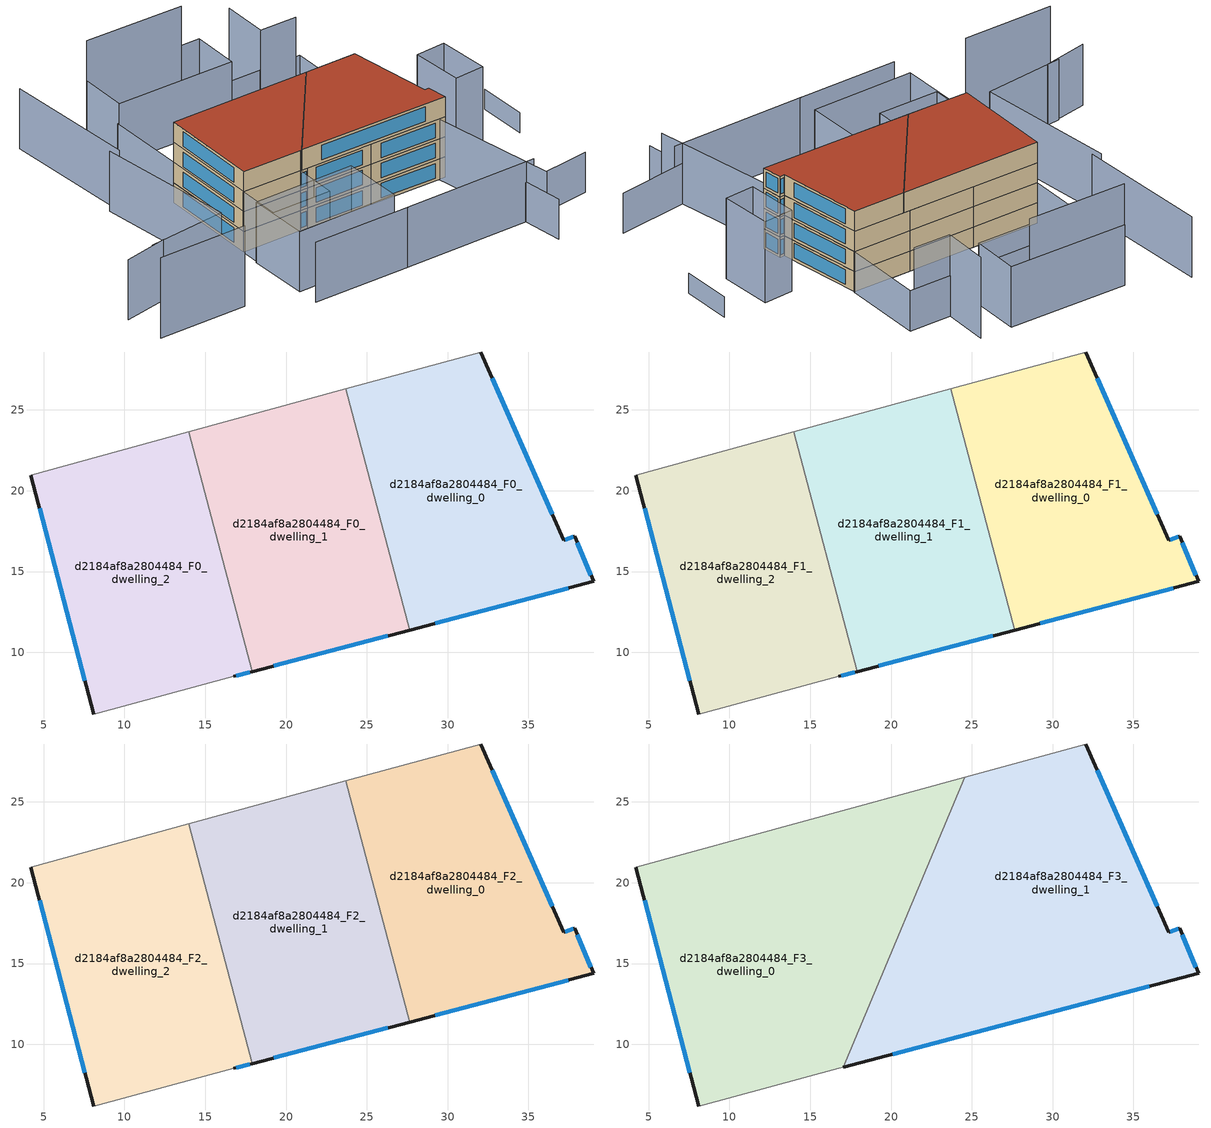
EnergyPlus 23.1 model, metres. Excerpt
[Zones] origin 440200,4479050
d2184af8a2804484_F0_dwelling_0
 floor ground (EU_floor_Construction): 32.06,28.58 37.19,16.93 37.85,17.18 39.03,14.39 27.65,11.38 23.69,26.3 z0
 wall outside (EU_wall_Construction): 27.65,11.38 39.03,14.39 37.85,17.18 37.19,16.93 32.06,28.58 z0:3
 wall to d2184af8a2804484_F0_dwelling_1 (EU_wall_Construction): 23.69,26.3 27.65,11.38 z0:3
 wall adiabatic (EU_wall_Construction): 32.06,28.58 23.69,26.3 z0:3
 window (EU_Window_Construction): 38.87,14.77 38.02,16.79 / 29.23,11.8 37.45,13.97 / 36.48,18.55 32.77,26.97 / 37.76,17.15 37.28,16.97 z0.42:2.58
d2184af8a2804484_F0_dwelling_1
 floor ground (EU_floor_Construction): 23.69,26.3 27.65,11.38 17.9,8.81 13.97,23.64 z0
 wall outside (EU_wall_Construction): 17.9,8.81 27.65,11.38 z0:3
 wall to d2184af8a2804484_F0_dwelling_2 (EU_wall_Construction): 13.97,23.64 17.9,8.81 z0:3
 wall adiabatic (EU_wall_Construction): 23.69,26.3 13.97,23.64 z0:3
 window (EU_Window_Construction): 19.25,9.17 26.29,11.02 z0.42:2.58
d2184af8a2804484_F0_dwelling_2
 floor ground (EU_floor_Construction): 13.97,23.64 17.9,8.81 16.78,8.51 8.1,6.19 4.21,20.97 z0
 wall outside (EU_wall_Construction): 4.21,20.97 8.1,6.19 / 16.78,8.51 17.9,8.81 z0:3
 wall adiabatic (EU_wall_Construction): 8.1,6.19 16.78,8.51 / 13.97,23.64 4.21,20.97 z0:3
 window (EU_Window_Construction): 4.75,18.92 7.56,8.24 / 16.94,8.55 17.74,8.77 z0.42:2.58
d2184af8a2804484_F1_dwelling_0
 floor to d2184af8a2804484_F0_dwelling_0 (EU_floor_Construction): 32.06,28.58 37.19,16.93 37.85,17.18 39.03,14.39 27.65,11.38 23.69,26.3 z3
 wall outside (EU_wall_Construction): 27.65,11.38 39.03,14.39 37.85,17.18 37.19,16.93 32.06,28.58 z3:6
 wall to d2184af8a2804484_F1_dwelling_1 (EU_wall_Construction): 23.69,26.3 27.65,11.38 z3:6
 wall adiabatic (EU_wall_Construction): 32.06,28.58 23.69,26.3 z3:6
 window (EU_Window_Construction): 38.87,14.77 38.02,16.79 / 29.23,11.8 37.45,13.97 / 36.48,18.55 32.77,26.97 / 37.76,17.15 37.28,16.97 z3.42:5.58
d2184af8a2804484_F1_dwelling_1
 floor to d2184af8a2804484_F0_dwelling_1 (EU_floor_Construction): 23.69,26.3 27.65,11.38 17.9,8.81 13.97,23.64 z3
 wall outside (EU_wall_Construction): 17.9,8.81 27.65,11.38 z3:6
 wall to d2184af8a2804484_F1_dwelling_2 (EU_wall_Construction): 13.97,23.64 17.9,8.81 z3:6
 wall adiabatic (EU_wall_Construction): 23.69,26.3 13.97,23.64 z3:6
 window (EU_Window_Construction): 19.25,9.17 26.29,11.02 z3.42:5.58
d2184af8a2804484_F1_dwelling_2
 floor to d2184af8a2804484_F0_dwelling_2 (EU_floor_Construction): 13.97,23.64 17.9,8.81 16.78,8.51 8.1,6.19 4.21,20.97 z3
 wall outside (EU_wall_Construction): 4.21,20.97 8.1,6.19 / 16.78,8.51 17.9,8.81 z3:6
 wall adiabatic (EU_wall_Construction): 8.1,6.19 16.78,8.51 / 13.97,23.64 4.21,20.97 z3:6
 window (EU_Window_Construction): 4.75,18.92 7.56,8.24 / 16.94,8.55 17.74,8.77 z3.42:5.58
d2184af8a2804484_F2_dwelling_0
 floor to d2184af8a2804484_F1_dwelling_0 (EU_floor_Construction): 32.06,28.58 37.19,16.93 37.85,17.18 39.03,14.39 27.65,11.38 23.69,26.3 z6
 wall outside (EU_wall_Construction): 27.65,11.38 39.03,14.39 37.85,17.18 37.19,16.93 32.06,28.58 z6:9
 wall to d2184af8a2804484_F2_dwelling_1 (EU_wall_Construction): 23.69,26.3 27.65,11.38 z6:9
 wall adiabatic (EU_wall_Construction): 32.06,28.58 23.69,26.3 z6:9
 window (EU_Window_Construction): 38.87,14.77 38.02,16.79 / 29.23,11.8 37.45,13.97 / 36.48,18.55 32.77,26.97 / 37.76,17.15 37.28,16.97 z6.42:8.58
d2184af8a2804484_F2_dwelling_1
 floor to d2184af8a2804484_F1_dwelling_1 (EU_floor_Construction): 23.69,26.3 27.65,11.38 17.9,8.81 13.97,23.64 z6
 wall outside (EU_wall_Construction): 17.9,8.81 27.65,11.38 z6:9
 wall to d2184af8a2804484_F2_dwelling_2 (EU_wall_Construction): 13.97,23.64 17.9,8.81 z6:9
 wall adiabatic (EU_wall_Construction): 23.69,26.3 13.97,23.64 z6:9
 window (EU_Window_Construction): 19.25,9.17 26.29,11.02 z6.42:8.58
d2184af8a2804484_F2_dwelling_2
 floor to d2184af8a2804484_F1_dwelling_2 (EU_floor_Construction): 13.97,23.64 17.9,8.81 16.78,8.51 8.1,6.19 4.21,20.97 z6
 wall outside (EU_wall_Construction): 4.21,20.97 8.1,6.19 / 16.78,8.51 17.9,8.81 z6:9
 wall adiabatic (EU_wall_Construction): 8.1,6.19 16.78,8.51 / 13.97,23.64 4.21,20.97 z6:9
 window (EU_Window_Construction): 4.75,18.92 7.56,8.24 / 16.94,8.55 17.74,8.77 z6.42:8.58
d2184af8a2804484_F3_dwelling_0
 floor to d2184af8a2804484_F2_dwelling_2 (EU_floor_Construction): 13.97,23.64 17.61,9.92 17.05,8.58 16.78,8.51 8.1,6.19 4.21,20.97 z9
 floor to d2184af8a2804484_F2_dwelling_0 (EU_floor_Construction): 24.58,26.54 24,25.15 23.69,26.3 z9
 floor to d2184af8a2804484_F2_dwelling_1 (EU_floor_Construction): 23.69,26.3 24,25.15 17.61,9.92 13.97,23.64 z9
 wall outside (EU_wall_Construction): 4.21,20.97 8.1,6.19 z9:12
 wall adiabatic (EU_wall_Construction): 24.58,26.54 4.21,20.97 / 8.1,6.19 16.78,8.51 17.05,8.58 z9:12
 wall to d2184af8a2804484_F3_dwelling_1 (EU_wall_Construction): 17.05,8.58 24.58,26.54 z9:12
 window (EU_Window_Construction): 4.75,18.92 7.56,8.24 z9.42:11.58
 roof outside (EU_roof_Construction): 17.05,8.58 24.58,26.54 4.21,20.97 8.1,6.19 16.78,8.51 z12
d2184af8a2804484_F3_dwelling_1
 floor to d2184af8a2804484_F2_dwelling_0 (EU_floor_Construction): 32.06,28.58 37.19,16.93 37.85,17.18 39.03,14.39 27.65,11.38 24,25.15 24.58,26.54 z9
 floor to d2184af8a2804484_F2_dwelling_1 (EU_floor_Construction): 24,25.15 27.65,11.38 17.9,8.81 17.61,9.92 z9
 floor to d2184af8a2804484_F2_dwelling_2 (EU_floor_Construction): 17.61,9.92 17.9,8.81 17.05,8.58 z9
 wall outside (EU_wall_Construction): 17.05,8.58 39.03,14.39 37.85,17.18 37.19,16.93 32.06,28.58 z9:12
 wall adiabatic (EU_wall_Construction): 32.06,28.58 24.58,26.54 z9:12
 window (EU_Window_Construction): 20.1,9.39 35.98,13.58 / 36.48,18.55 32.77,26.97 / 37.76,17.15 37.28,16.97 / 38.87,14.77 38.02,16.79 z9.42:11.58
 roof outside (EU_roof_Construction): 39.03,14.39 37.85,17.18 37.19,16.93 32.06,28.58 24.58,26.54 17.05,8.58 z12
shading: -9.6,-10.08 3.37,-6.5 / 28.32,39.85 22.91,38.45 / 22.91,38.45 21.19,45.07 / 43.65,26.93 46.19,19.62 / 46.19,19.62 42,18.17 / 42,18.17 39.46,25.47 / 39.46,25.47 43.65,26.93 z0:12; 12.17,-8.94 26.59,-4.93 / -5.87,-1.35 -11.82,-4.35 / -4.22,21.9 3.53,2.37 / 3.53,2.37 -7.62,-2.05 / -9.34,40.66 -3.05,21.61 / 26.4,-4.98 45.86,0.51 / 46.19,-3.12 37.8,14.74 / 25.9,-1.49 11.23,-5.73 / 11.23,-5.73 8.68,3.1 / 8.68,3.1 23.35,7.33 / 23.35,7.33 25.9,-1.49 / 18.51,2.35 9.77,-0.08 / 9.77,-0.08 8.03,6.17 / 8.03,6.17 16.78,8.6 / 16.78,8.6 18.51,2.35 / 1.17,32.54 -0.65,39.41 / -0.65,39.41 16.6,43.96 / 16.6,43.96 18.41,37.09 / 18.41,37.09 1.17,32.54 z0:9; 47,-5.39 44.62,0.16 / 44.62,0.16 54.37,4.34 / 32.16,28.61 4.21,20.97 / 4.21,20.97 1.03,32.59 / 1.03,32.59 28.98,40.24 / 28.98,40.24 32.16,28.61 z0:6; 51.94,21.3 49.87,28.4 z0:3; 13.78,43.13 -0.62,39.34 z0:15
[Building]
EU S2 Campaign: North Axis=0; Terrain=City; Solar Distribution=FullExterior
[Site:Location]
Madrid: Latitude=40.5; Longitude=-3.5; Time Zone=1; Elevation=609
[SizingPeriod:WeatherFileDays]
AnnualSizingPeriod: Begin Month=1; Begin Day of Month=1; End Month=12; End Day of Month=31; Day of Week for Start Day=Monday; Use Weather File Daylight Saving Period=No; Use Weather File Rain and Snow Indicators=No
[MATERIAL]
EU_InternalMass_Material: Roughness=MediumRough; Thickness=0.1; Conductivity=1; Density=1800; Specific Heat=900; Thermal Absorptance=0.9; Solar Absorptance=0.7; Visible Absorptance=0.7
[MATERIAL:NOMASS] Roughness=MediumRough; Thermal Absorptance=0.9; Solar Absorptance=0.7; Visible Absorptance=0.7
Name | Thermal Resistance
EU_wall_NoMass | 1.60022
EU_roof_NoMass | 1.57597
EU_floor_NoMass | 0.470652
[WINDOWMATERIAL:SIMPLEGLAZINGSYSTEM]
EU_Window_SimpleGlazing: UFactor=3.28802; Solar Heat Gain Coefficient=0.85; Visible Transmittance=0.85
[CONSTRUCTION]
EU_wall_Construction: EU_wall_NoMass
EU_roof_Construction: EU_roof_NoMass
EU_floor_Construction: EU_floor_NoMass
EU_InternalMass_Construction: EU_InternalMass_Material
EU_Window_Construction: EU_Window_SimpleGlazing
[ZONE] Type=1; Multiplier=1; Ceiling Height=autocalculate; Floor Area=autocalculate; Part of Total Floor Area=Yes
Name | Volume
d2184af8a2804484_F0_dwelling_0; d2184af8a2804484_F1_dwelling_0; d2184af8a2804484_F2_dwelling_0 | 465.3
d2184af8a2804484_F3_dwelling_0 | 697.961
d2184af8a2804484_F0_dwelling_1; d2184af8a2804484_F1_dwelling_1; d2184af8a2804484_F2_dwelling_1 | 465.297
d2184af8a2804484_F3_dwelling_1 | 697.965
d2184af8a2804484_F0_dwelling_2; d2184af8a2804484_F1_dwelling_2; d2184af8a2804484_F2_dwelling_2 | 465.305
[INTERNALMASS] Construction=EU_InternalMass_Construction
Name | Zone or ZoneList | Surface Area
d2184af8a2804484_F0_dwelling_0_EU_InternalMass | d2184af8a2804484_F0_dwelling_0 | 155.1
d2184af8a2804484_F0_dwelling_1_EU_InternalMass | d2184af8a2804484_F0_dwelling_1 | 155.099
d2184af8a2804484_F0_dwelling_2_EU_InternalMass | d2184af8a2804484_F0_dwelling_2 | 155.101
d2184af8a2804484_F1_dwelling_0_EU_InternalMass | d2184af8a2804484_F1_dwelling_0 | 155.1
d2184af8a2804484_F1_dwelling_1_EU_InternalMass | d2184af8a2804484_F1_dwelling_1 | 155.099
d2184af8a2804484_F1_dwelling_2_EU_InternalMass | d2184af8a2804484_F1_dwelling_2 | 155.101
d2184af8a2804484_F2_dwelling_0_EU_InternalMass | d2184af8a2804484_F2_dwelling_0 | 155.1
d2184af8a2804484_F2_dwelling_1_EU_InternalMass | d2184af8a2804484_F2_dwelling_1 | 155.099
d2184af8a2804484_F2_dwelling_2_EU_InternalMass | d2184af8a2804484_F2_dwelling_2 | 155.101
d2184af8a2804484_F3_dwelling_0_EU_InternalMass | d2184af8a2804484_F3_dwelling_0 | 232.654
d2184af8a2804484_F3_dwelling_1_EU_InternalMass | d2184af8a2804484_F3_dwelling_1 | 232.655
[OTHEREQUIPMENT] Fuel Type=Electricity; Design Level Calculation Method=Watts/Area; Power per Zone Floor Area=1; Fraction Latent=0; Fraction Radiant=0; Fraction Lost=0; Carbon Dioxide Generation Rate=0; EndUse Subcategory=EU_Step8_InternalGains
Name | Zone or ZoneList or Space or SpaceList | Schedule
EU_Step8_InternalGain_d2184af8a2804484_F0_dwelling_0_f000 | d2184af8a2804484_F0_dwelling_0 | EU_Step8_GainSchedule_d2184af8a2804484_F0_dwelling_0_f000
EU_Step8_InternalGain_d2184af8a2804484_F0_dwelling_1_f000 | d2184af8a2804484_F0_dwelling_1 | EU_Step8_GainSchedule_d2184af8a2804484_F0_dwelling_1_f000
EU_Step8_InternalGain_d2184af8a2804484_F0_dwelling_2_f000 | d2184af8a2804484_F0_dwelling_2 | EU_Step8_GainSchedule_d2184af8a2804484_F0_dwelling_2_f000
EU_Step8_InternalGain_d2184af8a2804484_F1_dwelling_0_f000 | d2184af8a2804484_F1_dwelling_0 | EU_Step8_GainSchedule_d2184af8a2804484_F1_dwelling_0_f000
EU_Step8_InternalGain_d2184af8a2804484_F1_dwelling_1_f000 | d2184af8a2804484_F1_dwelling_1 | EU_Step8_GainSchedule_d2184af8a2804484_F1_dwelling_1_f000
EU_Step8_InternalGain_d2184af8a2804484_F1_dwelling_2_f000 | d2184af8a2804484_F1_dwelling_2 | EU_Step8_GainSchedule_d2184af8a2804484_F1_dwelling_2_f000
EU_Step8_InternalGain_d2184af8a2804484_F2_dwelling_0_f000 | d2184af8a2804484_F2_dwelling_0 | EU_Step8_GainSchedule_d2184af8a2804484_F2_dwelling_0_f000
EU_Step8_InternalGain_d2184af8a2804484_F2_dwelling_1_f000 | d2184af8a2804484_F2_dwelling_1 | EU_Step8_GainSchedule_d2184af8a2804484_F2_dwelling_1_f000
EU_Step8_InternalGain_d2184af8a2804484_F2_dwelling_2_f000 | d2184af8a2804484_F2_dwelling_2 | EU_Step8_GainSchedule_d2184af8a2804484_F2_dwelling_2_f000
EU_Step8_InternalGain_d2184af8a2804484_F3_dwelling_0_f000 | d2184af8a2804484_F3_dwelling_0 | EU_Step8_GainSchedule_d2184af8a2804484_F3_dwelling_0_f000
EU_Step8_InternalGain_d2184af8a2804484_F3_dwelling_1_f000 | d2184af8a2804484_F3_dwelling_1 | EU_Step8_GainSchedule_d2184af8a2804484_F3_dwelling_1_f000
[ZONEVENTILATION:DESIGNFLOWRATE] Schedule=EU_AlwaysOn; Design Flow Rate Calculation Method=AirChanges/Hour; Air Changes per Hour=0.480704; Ventilation Type=Natural; Fan Pressure Rise=0; Fan Total Efficiency=1; Constant Term Coefficient=1; Temperature Term Coefficient=0; Velocity Term Coefficient=0; Velocity Squared Term Coefficient=0; Minimum Indoor Temperature=-100; Maximum Indoor Temperature=100; Delta Temperature=-100; Minimum Outdoor Temperature=-100; Maximum Outdoor Temperature=100; Maximum Wind Speed=40
Name | Zone or ZoneList or Space or SpaceList
EU_ConstantAir_d2184af8a2804484_F0_dwelling_0 | d2184af8a2804484_F0_dwelling_0
EU_ConstantAir_d2184af8a2804484_F0_dwelling_1 | d2184af8a2804484_F0_dwelling_1
EU_ConstantAir_d2184af8a2804484_F0_dwelling_2 | d2184af8a2804484_F0_dwelling_2
EU_ConstantAir_d2184af8a2804484_F1_dwelling_0 | d2184af8a2804484_F1_dwelling_0
EU_ConstantAir_d2184af8a2804484_F1_dwelling_1 | d2184af8a2804484_F1_dwelling_1
EU_ConstantAir_d2184af8a2804484_F1_dwelling_2 | d2184af8a2804484_F1_dwelling_2
EU_ConstantAir_d2184af8a2804484_F2_dwelling_0 | d2184af8a2804484_F2_dwelling_0
EU_ConstantAir_d2184af8a2804484_F2_dwelling_1 | d2184af8a2804484_F2_dwelling_1
EU_ConstantAir_d2184af8a2804484_F2_dwelling_2 | d2184af8a2804484_F2_dwelling_2
EU_ConstantAir_d2184af8a2804484_F3_dwelling_0 | d2184af8a2804484_F3_dwelling_0
EU_ConstantAir_d2184af8a2804484_F3_dwelling_1 | d2184af8a2804484_F3_dwelling_1
[HVACTEMPLATE:THERMOSTAT] Constant Heating Setpoint=20; Constant Cooling Setpoint=50
EU_HeatOnly_d2184af8a2804484_F0_dwelling_0; EU_HeatOnly_d2184af8a2804484_F0_dwelling_1; EU_HeatOnly_d2184af8a2804484_F0_dwelling_2; EU_HeatOnly_d2184af8a2804484_F1_dwelling_0; EU_HeatOnly_d2184af8a2804484_F1_dwelling_1; EU_HeatOnly_d2184af8a2804484_F1_dwelling_2; EU_HeatOnly_d2184af8a2804484_F2_dwelling_0; EU_HeatOnly_d2184af8a2804484_F2_dwelling_1; EU_HeatOnly_d2184af8a2804484_F2_dwelling_2; EU_HeatOnly_d2184af8a2804484_F3_dwelling_0; EU_HeatOnly_d2184af8a2804484_F3_dwelling_1
[HVACTEMPLATE:ZONE:IDEALLOADSAIRSYSTEM] System Availability Schedule=EU_AlwaysOn; Maximum Heating Supply Air Temperature=50; Minimum Cooling Supply Air Temperature=13; Maximum Heating Supply Air Humidity Ratio=0.0156; Minimum Cooling Supply Air Humidity Ratio=0.0077; Heating Limit=NoLimit; Cooling Limit=NoLimit; Heating Availability Schedule=EU_AlwaysOn; Cooling Availability Schedule=EU_CoolingOff; Dehumidification Control Type=ConstantSensibleHeatRatio; Cooling Sensible Heat Ratio=0.7; Dehumidification Setpoint=60; Humidification Control Type=None; Humidification Setpoint=30; Outdoor Air Method=None; Outdoor Air Flow Rate per Person=0.00944; Outdoor Air Flow Rate per Zone Floor Area=0; Outdoor Air Flow Rate per Zone=0; Demand Controlled Ventilation Type=None; Outdoor Air Economizer Type=NoEconomizer; Heat Recovery Type=None; Sensible Heat Recovery Effectiveness=0.7; Latent Heat Recovery Effectiveness=0.65
Name | Template Thermostat
d2184af8a2804484_F0_dwelling_0 | EU_HeatOnly_d2184af8a2804484_F0_dwelling_0
d2184af8a2804484_F0_dwelling_1 | EU_HeatOnly_d2184af8a2804484_F0_dwelling_1
d2184af8a2804484_F0_dwelling_2 | EU_HeatOnly_d2184af8a2804484_F0_dwelling_2
d2184af8a2804484_F1_dwelling_0 | EU_HeatOnly_d2184af8a2804484_F1_dwelling_0
d2184af8a2804484_F1_dwelling_1 | EU_HeatOnly_d2184af8a2804484_F1_dwelling_1
d2184af8a2804484_F1_dwelling_2 | EU_HeatOnly_d2184af8a2804484_F1_dwelling_2
d2184af8a2804484_F2_dwelling_0 | EU_HeatOnly_d2184af8a2804484_F2_dwelling_0
d2184af8a2804484_F2_dwelling_1 | EU_HeatOnly_d2184af8a2804484_F2_dwelling_1
d2184af8a2804484_F2_dwelling_2 | EU_HeatOnly_d2184af8a2804484_F2_dwelling_2
d2184af8a2804484_F3_dwelling_0 | EU_HeatOnly_d2184af8a2804484_F3_dwelling_0
d2184af8a2804484_F3_dwelling_1 | EU_HeatOnly_d2184af8a2804484_F3_dwelling_1
[SIZING:ZONE] Zone Cooling Design Supply Air Temperature Input Method=SupplyAirTemperature; Zone Cooling Design Supply Air Temperature=13; Zone Heating Design Supply Air Temperature Input Method=SupplyAirTemperature; Zone Heating Design Supply Air Temperature=50; Zone Cooling Design Supply Air Humidity Ratio=0.008; Zone Heating Design Supply Air Humidity Ratio=0.008; Cooling Design Air Flow Method=DesignDay; Cooling Design Air Flow Rate=0; Cooling Minimum Air Flow per Zone Floor Area=0.000762; Cooling Minimum Air Flow=0; Cooling Minimum Air Flow Fraction=0.2; Heating Design Air Flow Method=DesignDay; Heating Design Air Flow Rate=0; Heating Maximum Air Flow per Zone Floor Area=0.002032; Heating Maximum Air Flow=0.141576; Heating Maximum Air Flow Fraction=0.3; Account for Dedicated Outdoor Air System=No; Dedicated Outdoor Air System Control Strategy=NeutralSupplyAir; Dedicated Outdoor Air Low Setpoint Temperature for Design=autosize; Dedicated Outdoor Air High Setpoint Temperature for Design=autosize; Zone Load Sizing Method=Sensible Load Only No Latent Load; Zone Latent Cooling Design Supply Air Humidity Ratio Input Method=HumidityRatioDifference; Zone Cooling Design Supply Air Humidity Ratio Difference=0.005; Zone Latent Heating Design Supply Air Humidity Ratio Input Method=HumidityRatioDifference; Zone Humidification Design Supply Air Humidity Ratio Difference=0.005
d2184af8a2804484_F0_dwelling_0; d2184af8a2804484_F0_dwelling_1; d2184af8a2804484_F0_dwelling_2; d2184af8a2804484_F1_dwelling_0; d2184af8a2804484_F1_dwelling_1; d2184af8a2804484_F1_dwelling_2; d2184af8a2804484_F2_dwelling_0; d2184af8a2804484_F2_dwelling_1; d2184af8a2804484_F2_dwelling_2; d2184af8a2804484_F3_dwelling_0; d2184af8a2804484_F3_dwelling_1
[SCHEDULE:CONSTANT]
Name | Hourly Value
EU_AlwaysOn | 1
EU_CoolingOff | 0
[SCHEDULE:FILE] Column Number=1; Rows to Skip at Top=0; Number of Hours of Data=8760; Column Separator=Comma; Interpolate to Timestep=No; Minutes per Item=60; Adjust Schedule for Daylight Savings=Yes
Name | File
EU_Step8_GainSchedule_d2184af8a2804484_F0_dwelling_0_f000 | ../../schedules/d2184af8a2804484/d2184af8a2804484_F0_dwelling_0_f000_gain.csv
EU_Step8_GainSchedule_d2184af8a2804484_F0_dwelling_1_f000 | ../../schedules/d2184af8a2804484/d2184af8a2804484_F0_dwelling_1_f000_gain.csv
EU_Step8_GainSchedule_d2184af8a2804484_F0_dwelling_2_f000 | ../../schedules/d2184af8a2804484/d2184af8a2804484_F0_dwelling_2_f000_gain.csv
EU_Step8_GainSchedule_d2184af8a2804484_F1_dwelling_0_f000 | ../../schedules/d2184af8a2804484/d2184af8a2804484_F1_dwelling_0_f000_gain.csv
EU_Step8_GainSchedule_d2184af8a2804484_F1_dwelling_1_f000 | ../../schedules/d2184af8a2804484/d2184af8a2804484_F1_dwelling_1_f000_gain.csv
EU_Step8_GainSchedule_d2184af8a2804484_F1_dwelling_2_f000 | ../../schedules/d2184af8a2804484/d2184af8a2804484_F1_dwelling_2_f000_gain.csv
EU_Step8_GainSchedule_d2184af8a2804484_F2_dwelling_0_f000 | ../../schedules/d2184af8a2804484/d2184af8a2804484_F2_dwelling_0_f000_gain.csv
EU_Step8_GainSchedule_d2184af8a2804484_F2_dwelling_1_f000 | ../../schedules/d2184af8a2804484/d2184af8a2804484_F2_dwelling_1_f000_gain.csv
EU_Step8_GainSchedule_d2184af8a2804484_F2_dwelling_2_f000 | ../../schedules/d2184af8a2804484/d2184af8a2804484_F2_dwelling_2_f000_gain.csv
EU_Step8_GainSchedule_d2184af8a2804484_F3_dwelling_0_f000 | ../../schedules/d2184af8a2804484/d2184af8a2804484_F3_dwelling_0_f000_gain.csv
EU_Step8_GainSchedule_d2184af8a2804484_F3_dwelling_1_f000 | ../../schedules/d2184af8a2804484/d2184af8a2804484_F3_dwelling_1_f000_gain.csv
